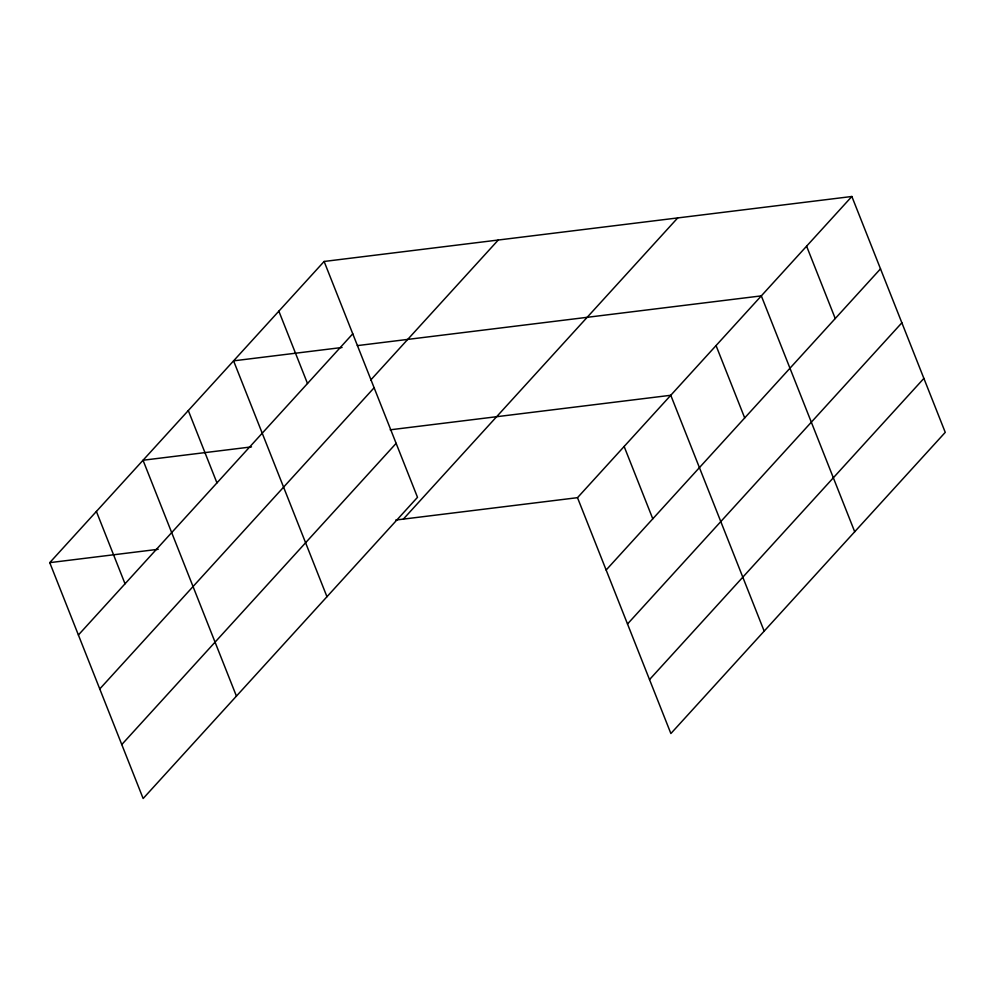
<?xml version="1.0" encoding="UTF-8"?>
<svg xmlns="http://www.w3.org/2000/svg" width="995" height="995" viewBox="0 0 995 995"><rect width="100%" height="100%" fill="white"/><g stroke="black" fill="none" stroke-linecap="round" stroke-linejoin="round"><path stroke-width="1.49" d="M324.121 261.461L417.502 497.326L143.143 798.512L49.75 562.648L324.121 261.461L851.857 196.488L945.25 432.352L670.879 733.539L577.498 497.674L851.857 196.488M78.394 634.997L352.765 333.81M370.687 380.065L498.271 240.019M99.761 688.95L374.12 387.764M121.776 744.558L396.134 443.36M403.336 519.116L677.707 217.93M606.142 570.023L880.513 268.837M627.509 623.989L901.868 322.79M649.524 679.585L923.882 378.398M342.044 347.491L233.576 360.849L326.957 596.714M357.317 345.613L761.324 295.876L854.705 531.753M251.499 446.892L143.031 460.237L236.424 696.114M390.177 429.815L670.779 395.276L764.172 631.141M49.75 562.648L158.217 549.29M395.736 520.049L577.498 497.674M806.597 246.175L835.24 318.524M716.052 345.576L744.695 417.925M624.139 446.469L652.782 518.818M278.849 311.149L307.492 383.498M188.304 410.549L216.947 482.898M96.391 511.442L125.034 583.791"/></g></svg>
